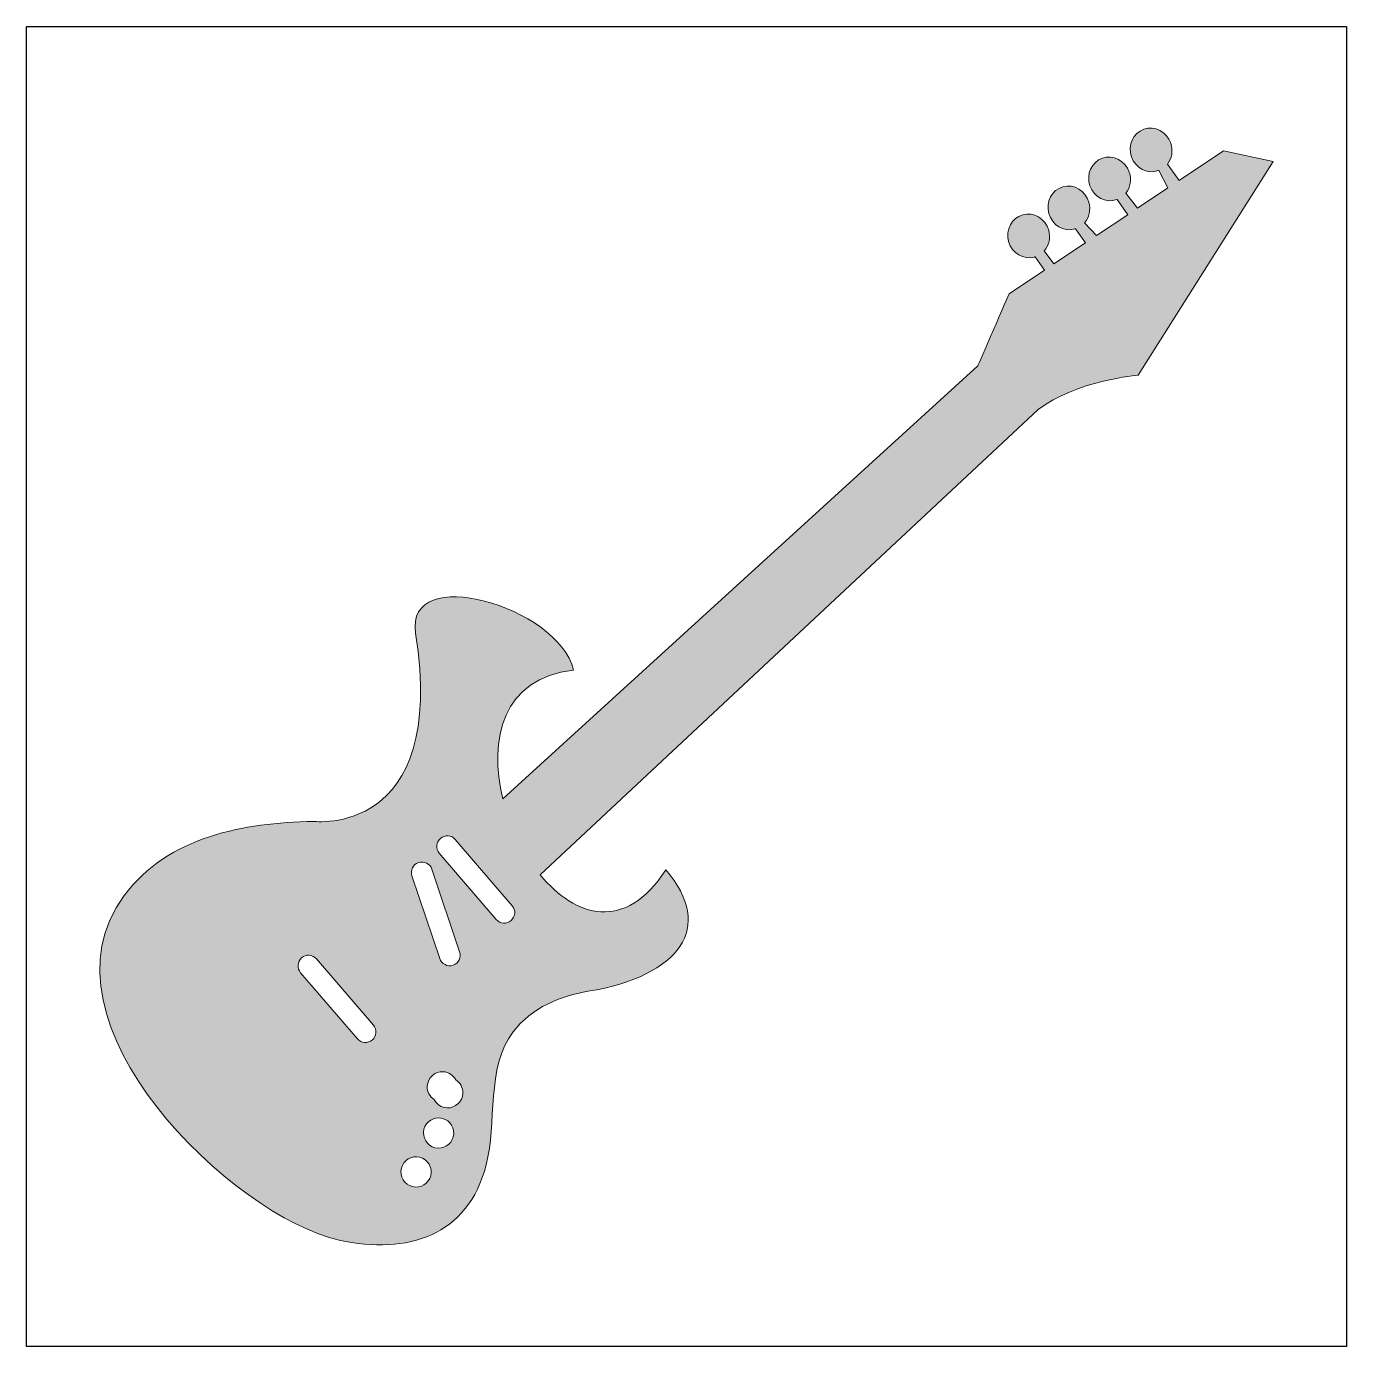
# Model space of a CAD drawing. Header units: inches. Extents: x 0 to 114, y 0 to 114.
import ezdxf

# ---------------------------------------------------------------- set-up
doc = ezdxf.new("R2010")
doc.units = ezdxf.units.IN
doc.header["$MEASUREMENT"] = 0
doc.layers.add('Image Background', color=7, linetype='Continuous')
doc.layers.add('Layer 1', color=7, linetype='Continuous')
picture_1 = doc.add_image_def('image1.png', size_in_pixel=(1350, 1350))

msp = doc.modelspace()

# ---------------------------------------------------------------- hatches: boundary and pattern name
at = {"layer": 'Layer 1', "true_color": 0xe8505d}
h = msp.add_hatch(color=13, dxfattribs=at)
edge = h.paths.add_edge_path()
edge.add_spline(control_points=[(103.65, 103.52), (103.65, 103.52), (99.8, 100.96), (99.8, 100.96), (99.8, 100.96), (98.79, 102.38), (98.79, 102.38), (99.17, 102.86), (99.29, 103.54), (99.07, 104.18), (98.73, 105.18), (97.69, 105.72), (96.75, 105.4), (95.81, 105.07), (95.33, 104.01), (95.67, 103.02), (96.01, 102.02), (97.05, 101.48), (97.99, 101.81), (98.01, 101.81), (98.02, 101.82), (98.04, 101.83), (98.04, 101.83), (98.83, 100.31), (98.83, 100.31), (98.83, 100.31), (96.19, 98.55), (96.19, 98.55), (96.19, 98.55), (95.2, 99.87), (95.2, 99.87), (95.57, 100.36), (95.71, 101.03), (95.48, 101.68), (95.14, 102.67), (94.1, 103.21), (93.16, 102.89), (92.22, 102.56), (91.74, 101.5), (92.08, 100.51), (92.42, 99.52), (93.46, 98.97), (94.4, 99.3), (94.42, 99.3), (94.43, 99.31), (94.45, 99.32), (94.45, 99.32), (95.36, 98), (95.36, 98), (95.36, 98), (92.66, 96.2), (92.66, 96.2), (92.66, 96.2), (91.6, 97.29), (91.6, 97.29), (92, 97.75), (92.17, 98.42), (91.99, 99.08), (91.7, 100.08), (90.69, 100.68), (89.74, 100.41), (88.78, 100.15), (88.24, 99.11), (88.52, 98.1), (88.8, 97.09), (89.81, 96.49), (90.77, 96.76), (90.79, 96.77), (90.81, 96.77), (90.82, 96.78), (90.82, 96.78), (91.7, 95.56), (91.7, 95.56), (91.7, 95.56), (88.96, 93.74), (88.96, 93.74), (88.96, 93.74), (88.12, 94.86), (88.12, 94.86), (88.53, 95.32), (88.69, 95.99), (88.51, 96.65), (88.22, 97.66), (87.22, 98.26), (86.26, 97.99), (85.31, 97.72), (84.76, 96.68), (85.04, 95.67), (85.33, 94.66), (86.33, 94.06), (87.29, 94.33), (87.31, 94.34), (87.33, 94.35), (87.35, 94.35), (87.35, 94.35), (88.15, 93.2), (88.15, 93.2), (88.15, 93.2), (85.09, 91.16), (85.09, 91.16), (85.09, 91.16), (82.37, 84.91), (82.38, 84.92), (82.38, 84.92), (41.26, 47.41), (41.26, 47.41), (39.98, 52.54), (41.23, 57.9), (47.38, 58.57), (46, 64.14), (32.75, 67.86), (33.7, 61.78), (36.46, 44.03), (24.83, 45.47), (24.83, 45.47), (18.84, 45.34), (12.3, 44.2), (8.46, 39.05), (0.26, 28.02), (18, 11.21), (27.08, 9.22), (33.02, 7.92), (38.22, 9.59), (39.81, 15.74), (40.74, 19.36), (39.78, 24.13), (42.14, 27.24), (43.77, 29.39), (46.26, 30.36), (48.65, 30.76), (56.57, 32.1), (59.65, 36.29), (55.36, 41.28), (51.84, 35.84), (47.51, 37.17), (44.49, 40.85), (44.49, 40.85), (87.59, 81.12), (87.59, 81.12), (90.84, 83.63), (96.25, 84.11), (96.25, 84.11), (96.25, 84.11), (107.95, 102.61), (107.95, 102.61), (107.95, 102.61), (103.65, 103.52), (103.65, 103.52)], knot_values=[0, 0, 0, 0, 1, 1, 1, 2, 2, 2, 3, 3, 3, 4, 4, 4, 5, 5, 5, 6, 6, 6, 7, 7, 7, 8, 8, 8, 9, 9, 9, 10, 10, 10, 11, 11, 11, 12, 12, 12, 13, 13, 13, 14, 14, 14, 15, 15, 15, 16, 16, 16, 17, 17, 17, 18, 18, 18, 19, 19, 19, 20, 20, 20, 21, 21, 21, 22, 22, 22, 23, 23, 23, 24, 24, 24, 25, 25, 25, 26, 26, 26, 27, 27, 27, 28, 28, 28, 29, 29, 29, 30, 30, 30, 31, 31, 31, 32, 32, 32, 33, 33, 33, 34, 34, 34, 35, 35, 35, 36, 36, 36, 37, 37, 37, 38, 38, 38, 39, 39, 39, 40, 40, 40, 41, 41, 41, 42, 42, 42, 43, 43, 43, 44, 44, 44, 45, 45, 45, 46, 46, 46, 47, 47, 47, 48, 48, 48, 49, 49, 49, 49], degree=3, periodic=1)
edge = h.paths.add_edge_path()
edge.add_spline(control_points=[(29.95, 26.55), (29.56, 26.22), (28.99, 26.27), (28.66, 26.65), (28.66, 26.65), (23.74, 32.37), (23.74, 32.37), (23.41, 32.76), (23.45, 33.33), (23.83, 33.66), (24.21, 33.99), (24.79, 33.95), (25.12, 33.56), (25.12, 33.56), (30.04, 27.84), (30.04, 27.84), (30.37, 27.46), (30.33, 26.88), (29.95, 26.55)], knot_values=[0, 0, 0, 0, 1, 1, 1, 2, 2, 2, 3, 3, 3, 4, 4, 4, 5, 5, 5, 6, 6, 6, 6], degree=3, periodic=1)
edge = h.paths.add_edge_path()
edge.add_spline(control_points=[(33.95, 41.91), (34.43, 42.07), (34.94, 41.81), (35.11, 41.33), (35.11, 41.33), (37.51, 34.18), (37.51, 34.18), (37.68, 33.7), (37.42, 33.18), (36.94, 33.02), (36.46, 32.86), (35.95, 33.12), (35.78, 33.6), (35.78, 33.6), (33.38, 40.75), (33.38, 40.75), (33.21, 41.23), (33.47, 41.75), (33.95, 41.91)], knot_values=[0, 0, 0, 0, 1, 1, 1, 2, 2, 2, 3, 3, 3, 4, 4, 4, 5, 5, 5, 6, 6, 6, 6], degree=3, periodic=1)
edge = h.paths.add_edge_path()
edge.add_spline(control_points=[(33.68, 13.81), (32.95, 13.85), (32.39, 14.46), (32.43, 15.18), (32.46, 15.91), (33.08, 16.47), (33.8, 16.43), (34.52, 16.4), (35.08, 15.79), (35.05, 15.06), (35.02, 14.34), (34.4, 13.78), (33.68, 13.81)], knot_values=[0, 0, 0, 0, 1, 1, 1, 2, 2, 2, 3, 3, 3, 4, 4, 4, 4], degree=3, periodic=1)
edge = h.paths.add_edge_path()
edge.add_spline(control_points=[(35.63, 17.18), (34.91, 17.21), (34.35, 17.83), (34.38, 18.55), (34.41, 19.28), (35.03, 19.84), (35.75, 19.8), (36.48, 19.77), (37.04, 19.15), (37, 18.43), (36.97, 17.71), (36.36, 17.15), (35.63, 17.18)], knot_values=[0, 0, 0, 0, 1, 1, 1, 2, 2, 2, 3, 3, 3, 4, 4, 4, 4], degree=3, periodic=1)
edge = h.paths.add_edge_path()
edge.add_spline(control_points=[(36.42, 20.67), (35.93, 20.69), (35.52, 20.98), (35.31, 21.38), (34.93, 21.62), (34.68, 22.06), (34.7, 22.55), (34.74, 23.27), (35.35, 23.83), (36.08, 23.8), (36.56, 23.78), (36.97, 23.49), (37.18, 23.09), (37.56, 22.84), (37.81, 22.41), (37.79, 21.92), (37.76, 21.2), (37.14, 20.64), (36.42, 20.67)], knot_values=[0, 0, 0, 0, 1, 1, 1, 2, 2, 2, 3, 3, 3, 4, 4, 4, 5, 5, 5, 6, 6, 6, 6], degree=3, periodic=1)
edge = h.paths.add_edge_path()
edge.add_spline(control_points=[(41.96, 36.89), (41.58, 36.56), (41, 36.6), (40.67, 36.98), (40.67, 36.98), (35.75, 42.71), (35.75, 42.71), (35.42, 43.09), (35.47, 43.67), (35.85, 44), (36.23, 44.32), (36.81, 44.28), (37.13, 43.9), (37.13, 43.9), (42.06, 38.17), (42.06, 38.17), (42.39, 37.79), (42.34, 37.22), (41.96, 36.89)], knot_values=[0, 0, 0, 0, 1, 1, 1, 2, 2, 2, 3, 3, 3, 4, 4, 4, 5, 5, 5, 6, 6, 6, 6], degree=3, periodic=1)

# ---------------------------------------------------------------- linework, layer by layer
at = {"layer": 'Layer 1', "lineweight": 0}
for points, knots in [([(103.65, 103.52), (103.65, 103.52), (99.8, 100.96), (99.8, 100.96), (99.8, 100.96), (98.79, 102.38), (98.79, 102.38), (99.17, 102.86), (99.29, 103.54), (99.07, 104.18), (98.73, 105.18), (97.69, 105.72), (96.75, 105.4), (95.81, 105.07), (95.33, 104.01), (95.67, 103.02), (96.01, 102.02), (97.05, 101.48), (97.99, 101.81), (98.01, 101.81), (98.02, 101.82), (98.04, 101.83), (98.04, 101.83), (98.83, 100.31), (98.83, 100.31), (98.83, 100.31), (96.19, 98.55), (96.19, 98.55), (96.19, 98.55), (95.2, 99.87), (95.2, 99.87), (95.57, 100.36), (95.71, 101.03), (95.48, 101.68), (95.14, 102.67), (94.1, 103.21), (93.16, 102.89), (92.22, 102.56), (91.74, 101.5), (92.08, 100.51), (92.42, 99.52), (93.46, 98.97), (94.4, 99.3), (94.42, 99.3), (94.43, 99.31), (94.45, 99.32), (94.45, 99.32), (95.36, 98), (95.36, 98), (95.36, 98), (92.66, 96.2), (92.66, 96.2), (92.66, 96.2), (91.6, 97.29), (91.6, 97.29), (92, 97.75), (92.17, 98.42), (91.99, 99.08), (91.7, 100.08), (90.69, 100.68), (89.74, 100.41), (88.78, 100.15), (88.24, 99.11), (88.52, 98.1), (88.8, 97.09), (89.81, 96.49), (90.77, 96.76), (90.79, 96.77), (90.81, 96.77), (90.82, 96.78), (90.82, 96.78), (91.7, 95.56), (91.7, 95.56), (91.7, 95.56), (88.96, 93.74), (88.96, 93.74), (88.96, 93.74), (88.12, 94.86), (88.12, 94.86), (88.53, 95.32), (88.69, 95.99), (88.51, 96.65), (88.22, 97.66), (87.22, 98.26), (86.26, 97.99), (85.31, 97.72), (84.76, 96.68), (85.04, 95.67), (85.33, 94.66), (86.33, 94.06), (87.29, 94.33), (87.31, 94.34), (87.33, 94.35), (87.35, 94.35), (87.35, 94.35), (88.15, 93.2), (88.15, 93.2), (88.15, 93.2), (85.09, 91.16), (85.09, 91.16), (85.09, 91.16), (82.37, 84.91), (82.38, 84.92), (82.38, 84.92), (41.26, 47.41), (41.26, 47.41), (39.98, 52.54), (41.23, 57.9), (47.38, 58.57), (46, 64.14), (32.75, 67.86), (33.7, 61.78), (36.46, 44.03), (24.83, 45.47), (24.83, 45.47), (18.84, 45.34), (12.3, 44.2), (8.46, 39.05), (0.26, 28.02), (18, 11.21), (27.08, 9.22), (33.02, 7.92), (38.22, 9.59), (39.81, 15.74), (40.74, 19.36), (39.78, 24.13), (42.14, 27.24), (43.77, 29.39), (46.26, 30.36), (48.65, 30.76), (56.57, 32.1), (59.65, 36.29), (55.36, 41.28), (51.84, 35.84), (47.51, 37.17), (44.49, 40.85), (44.49, 40.85), (87.59, 81.12), (87.59, 81.12), (90.84, 83.63), (96.25, 84.11), (96.25, 84.11), (96.25, 84.11), (107.95, 102.61), (107.95, 102.61), (107.95, 102.61), (103.65, 103.52), (103.65, 103.52)], [0, 0, 0, 0, 1, 1, 1, 2, 2, 2, 3, 3, 3, 4, 4, 4, 5, 5, 5, 6, 6, 6, 7, 7, 7, 8, 8, 8, 9, 9, 9, 10, 10, 10, 11, 11, 11, 12, 12, 12, 13, 13, 13, 14, 14, 14, 15, 15, 15, 16, 16, 16, 17, 17, 17, 18, 18, 18, 19, 19, 19, 20, 20, 20, 21, 21, 21, 22, 22, 22, 23, 23, 23, 24, 24, 24, 25, 25, 25, 26, 26, 26, 27, 27, 27, 28, 28, 28, 29, 29, 29, 30, 30, 30, 31, 31, 31, 32, 32, 32, 33, 33, 33, 34, 34, 34, 35, 35, 35, 36, 36, 36, 37, 37, 37, 38, 38, 38, 39, 39, 39, 40, 40, 40, 41, 41, 41, 42, 42, 42, 43, 43, 43, 44, 44, 44, 45, 45, 45, 46, 46, 46, 47, 47, 47, 48, 48, 48, 49, 49, 49, 49]), ([(41.96, 36.89), (41.58, 36.56), (41, 36.6), (40.67, 36.98), (40.67, 36.98), (35.75, 42.71), (35.75, 42.71), (35.42, 43.09), (35.47, 43.67), (35.85, 44), (36.23, 44.32), (36.81, 44.28), (37.13, 43.9), (37.13, 43.9), (42.06, 38.17), (42.06, 38.17), (42.39, 37.79), (42.34, 37.22), (41.96, 36.89)], [0, 0, 0, 0, 1, 1, 1, 2, 2, 2, 3, 3, 3, 4, 4, 4, 5, 5, 5, 6, 6, 6, 6]), ([(33.95, 41.91), (34.43, 42.07), (34.94, 41.81), (35.11, 41.33), (35.11, 41.33), (37.51, 34.18), (37.51, 34.18), (37.68, 33.7), (37.42, 33.18), (36.94, 33.02), (36.46, 32.86), (35.95, 33.12), (35.78, 33.6), (35.78, 33.6), (33.38, 40.75), (33.38, 40.75), (33.21, 41.23), (33.47, 41.75), (33.95, 41.91)], [0, 0, 0, 0, 1, 1, 1, 2, 2, 2, 3, 3, 3, 4, 4, 4, 5, 5, 5, 6, 6, 6, 6]), ([(29.95, 26.55), (29.56, 26.22), (28.99, 26.27), (28.66, 26.65), (28.66, 26.65), (23.74, 32.37), (23.74, 32.37), (23.41, 32.76), (23.45, 33.33), (23.83, 33.66), (24.21, 33.99), (24.79, 33.95), (25.12, 33.56), (25.12, 33.56), (30.04, 27.84), (30.04, 27.84), (30.37, 27.46), (30.33, 26.88), (29.95, 26.55)], [0, 0, 0, 0, 1, 1, 1, 2, 2, 2, 3, 3, 3, 4, 4, 4, 5, 5, 5, 6, 6, 6, 6]), ([(36.42, 20.67), (35.93, 20.69), (35.52, 20.98), (35.31, 21.38), (34.93, 21.62), (34.68, 22.06), (34.7, 22.55), (34.74, 23.27), (35.35, 23.83), (36.08, 23.8), (36.56, 23.78), (36.97, 23.49), (37.18, 23.09), (37.56, 22.84), (37.81, 22.41), (37.79, 21.92), (37.76, 21.2), (37.14, 20.64), (36.42, 20.67)], [0, 0, 0, 0, 1, 1, 1, 2, 2, 2, 3, 3, 3, 4, 4, 4, 5, 5, 5, 6, 6, 6, 6]), ([(35.63, 17.18), (34.91, 17.21), (34.35, 17.83), (34.38, 18.55), (34.41, 19.28), (35.03, 19.84), (35.75, 19.8), (36.48, 19.77), (37.04, 19.15), (37, 18.43), (36.97, 17.71), (36.36, 17.15), (35.63, 17.18)], [0, 0, 0, 0, 1, 1, 1, 2, 2, 2, 3, 3, 3, 4, 4, 4, 4]), ([(33.68, 13.81), (32.95, 13.85), (32.39, 14.46), (32.43, 15.18), (32.46, 15.91), (33.08, 16.47), (33.8, 16.43), (34.52, 16.4), (35.08, 15.79), (35.05, 15.06), (35.02, 14.34), (34.4, 13.78), (33.68, 13.81)], [0, 0, 0, 0, 1, 1, 1, 2, 2, 2, 3, 3, 3, 4, 4, 4, 4])]:
    msp.add_open_spline(points, degree=3, knots=knots, dxfattribs=at)

# ---------------------------------------------------------------- pictures from other files: only their frames are drawn
at = {"layer": 'Image Background'}
image = msp.add_image(picture_1, insert=(0, 0), size_in_units=(114.3, 114.3), dxfattribs=at)

doc.saveas('drawing.dxf')
